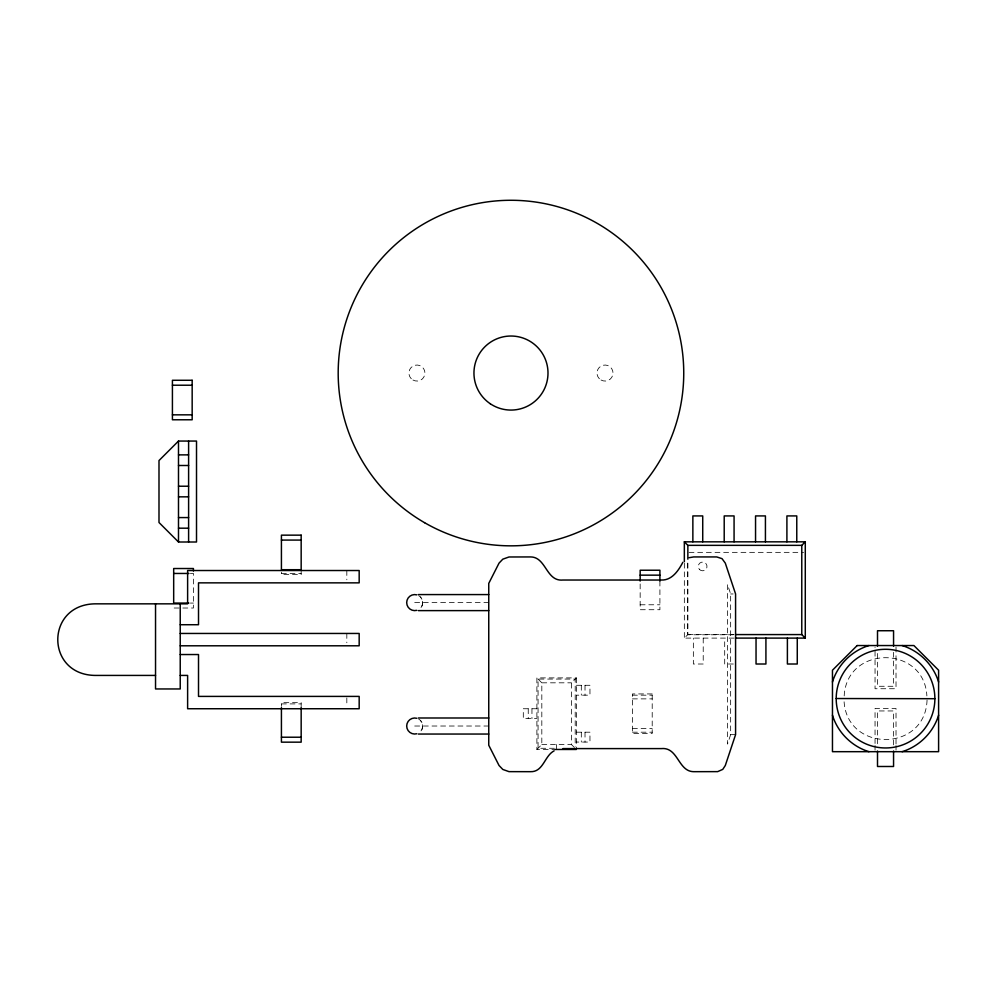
<?xml version="1.0" encoding="UTF-8"?>
<svg xmlns="http://www.w3.org/2000/svg" width="988" height="988" viewBox="0 0 988 988"><rect width="100%" height="100%" fill="white"/><g stroke="black" fill="none" stroke-linecap="round" stroke-linejoin="round"><path stroke-width="0.74" stroke-dasharray="4.94 3.71" d="M844.184 695.91C846.827 644.966 924.237 644.966 926.88 695.91M927.053 699.961C925.447 752.671 845.617 752.671 844.011 699.961M730.651 734.652L727.501 744.1L727.501 584.526L730.651 593.961L730.651 734.652L735.578 734.652M574.399 747.496L571.447 744.532L571.447 682.819L576.375 677.892L536.892 677.892L536.892 749.472L555.108 749.472M536.892 749.472L541.819 744.532L541.819 682.819L536.892 677.892M734.072 638.1L684.338 638.1L687.858 634.58L687.858 560.739M689.056 552.354L803.627 552.354M190.388 573.46L193.426 573.46L193.426 608.015L173.678 608.015L173.678 605.545M281.419 573.411L301.167 573.411M730.651 593.961L733.121 593.961M414.701 602.606L488.751 602.606M190.388 603.075L193.426 603.075M640.162 604.779L659.91 604.779M687.858 634.58L734.035 634.58M733.38 634.765L687.673 634.765L687.673 559.986M733.343 664.01L724.698 664.01L724.698 638.1M541.819 682.819L571.447 682.819M576.375 685.289L589.96 685.289L589.96 695.169L576.375 695.169M632.456 695.169L652.204 695.169M632.456 698.874L652.204 698.874M281.419 703.901L301.167 703.901M536.892 708.742L523.307 708.742L523.307 718.609L536.892 718.609M414.701 726.019L488.751 726.019M632.456 728.489L652.204 728.489M576.375 732.194L589.96 732.194L589.96 742.062L576.375 742.062M632.456 732.194L652.204 732.194M541.819 744.532L571.447 744.532M554.404 748.287L538.065 748.287L538.065 679.065L575.201 679.065L575.201 746.743M418.714 595.653C423.16 598.123 424.037 604.755 420.382 608.275A8.027 8.027 0 0 0 420.382 596.937M418.714 719.066C423.16 721.536 424.037 728.168 420.382 731.688A8.027 8.027 0 0 0 420.382 720.351M896.017 647.091L896.017 688.735L875.047 688.735L875.047 647.091M896.017 743.964L896.017 708.482L875.047 708.482L875.047 743.964M896.017 745.508L896.017 750.139M893.56 652.327L893.56 686.277L877.505 686.277L877.505 652.327M893.56 744.89L893.56 710.952L877.505 710.952L877.505 744.89M875.047 745.508L875.047 750.139M703.221 638.1L703.221 664.01L693.354 664.01L693.354 638.1M684.338 563.222L684.338 638.1M659.91 581.08L659.91 609.72L640.162 609.72L640.162 581.08M585.019 685.289L585.019 695.169M585.019 732.194L585.019 742.062M581.315 685.289L581.315 695.169M581.315 732.194L581.315 742.062M576.375 677.892L576.375 749.472M556.627 744.532L556.627 749.472M531.952 708.742L531.952 718.609M528.247 708.742L528.247 718.609M346.825 570.521L346.825 579.771M346.825 633.456L346.825 642.719M346.825 697.948L346.825 705.654M301.167 569.706L301.167 574.633L281.419 574.633L281.419 572.176M301.167 707.606L301.167 702.666L281.419 702.666L281.419 706.371M652.204 693.934L632.456 693.934L632.456 733.429L652.204 733.429L652.204 693.934M412.922 379.997A8.027 8.027 0 0 0 424.951 373.056A8.027 8.027 0 0 0 412.922 366.103A8.027 8.027 0 0 0 412.922 379.997M601 379.997A8.027 8.027 0 0 0 613.029 373.056A8.027 8.027 0 0 0 601 366.103A8.027 8.027 0 0 0 601 379.997M699.553 569.533A4.372 4.372 0 0 0 706.852 567.581A4.372 4.372 0 0 0 701.505 562.221A4.372 4.372 0 0 0 699.553 569.533"/><path stroke-width="1.48" d="M934.895 698.615L934.883 698.701A49.338 49.338 0 0 1 860.795 741.309A49.338 49.338 0 0 1 860.931 655.859A49.338 49.338 0 0 1 934.87 698.701L836.181 698.528M832.464 682.016C837.725 664.8 851.73 650.808 868.934 645.547M938.6 715.213C933.327 732.417 919.334 746.409 902.13 751.683M682.844 562.296C678.546 570.496 671.976 580.425 661.429 580.03L562.913 580.03C546.092 581.685 546.278 557.071 530.655 556.936L508.993 556.985L502.818 559.171L499.039 563.123L488.751 583.402L488.751 745.224L499.039 765.502L502.818 769.454L508.993 771.64L530.655 771.677C543.449 771.999 544.425 755.783 554.157 750.831M178.495 441.056L158.994 460.556L158.994 522.504L178.495 542.004L196.513 542.004L196.513 441.056L178.495 441.056L178.495 542.004M684.338 561.703L684.338 541.832L687.858 545.351L801.774 545.351L805.282 541.832L805.282 638.1L735.541 638.1M689.216 557.689L693.687 556.936L716.732 556.936L722.018 558.652L725.303 563.123L735.578 593.961L735.578 734.652L725.303 765.502L722.747 769.393L717.671 771.628L693.687 771.677C678.052 771.554 678.25 746.94 661.429 748.595L562.913 748.595M172.418 385.221L192.166 385.221M172.418 414.837L192.166 414.837M178.495 454.875L188.609 454.875M178.495 465.496L188.609 465.496M178.495 486.22L188.609 486.22M178.495 496.841L188.609 496.841M178.495 517.576L188.609 517.576M178.495 528.185L188.609 528.185M281.419 540.078L301.167 540.078M684.338 541.832L805.282 541.832M173.678 573.46L188.869 573.46M640.162 575.152L659.91 575.152M418.319 594.578L488.751 594.578M188.869 603.075L173.678 603.075L173.678 568.52L193.426 568.52L193.426 570.99M418.319 610.621L488.751 610.621M180.224 624.725L198.514 624.725L198.514 582.858L359.175 582.858L359.175 570.521L187.621 570.521L187.621 603.841L96.626 603.841C44.843 603.088 44.843 676.175 96.626 675.422L155.536 675.422M180.224 633.456L359.175 633.456L359.175 645.794L180.224 645.794M735.578 634.58L801.774 634.58L805.282 638.1M180.224 654.538L198.514 654.538L198.514 696.404L359.175 696.404L359.175 708.742L187.621 708.742L187.621 675.422L180.224 675.422M418.319 717.992L488.751 717.992M418.319 734.047L488.751 734.047M281.419 737.221L301.167 737.221M555.108 749.472L576.375 749.472M902.13 645.547C919.334 650.808 933.327 664.8 938.6 682.016M868.934 751.683C851.73 746.409 837.725 732.417 832.464 715.213M893.56 646.164L893.56 630.739L877.505 630.739L877.505 646.164M893.56 751.065L893.56 766.49L877.505 766.49L877.505 751.065M801.774 545.351L801.774 634.58M797.267 638.1L797.267 664.01L787.387 664.01L787.387 638.1M796.773 541.832L796.773 515.921L786.905 515.921L786.905 541.832M765.922 638.1L765.922 664.01L756.042 664.01L756.042 638.1M765.428 541.832L765.428 515.921L755.548 515.921L755.548 541.832M734.072 541.832L734.072 515.921L724.204 515.921L724.204 541.832M702.727 541.832L702.727 515.921L692.86 515.921L692.86 541.832M687.858 545.351L687.858 559.196M659.91 581.08L659.91 570.224L640.162 570.224L640.162 581.08M301.167 707.606L301.167 742.161L281.419 742.161L281.419 707.606M188.609 441.056L188.609 542.004M180.224 603.841L180.224 688.957L155.536 688.957L155.536 603.841M416.788 610.349A8.027 8.027 0 0 1 406.686 602.606A8.027 8.027 0 0 1 416.788 594.85M416.788 733.763A8.027 8.027 0 0 1 406.686 726.019A8.027 8.027 0 0 1 416.788 718.276M857.152 645.547L832.464 670.222L832.464 751.683L938.6 751.683L938.6 670.222L913.912 645.547L857.152 645.547M192.166 380.281L172.418 380.281L172.418 419.776L192.166 419.776L192.166 380.281M301.167 535.15L281.419 535.15L281.419 569.706L301.167 569.706L301.167 535.15M424.581 522.689A172.777 172.777 0 0 0 683.745 373.056A172.777 172.777 0 0 0 424.581 223.424A172.777 172.777 0 0 0 424.581 522.689M490.27 403.746A37.025 37.025 0 0 0 547.908 375.638A37.025 37.025 0 0 0 494.741 339.773A37.025 37.025 0 0 0 490.27 403.746"/></g></svg>
